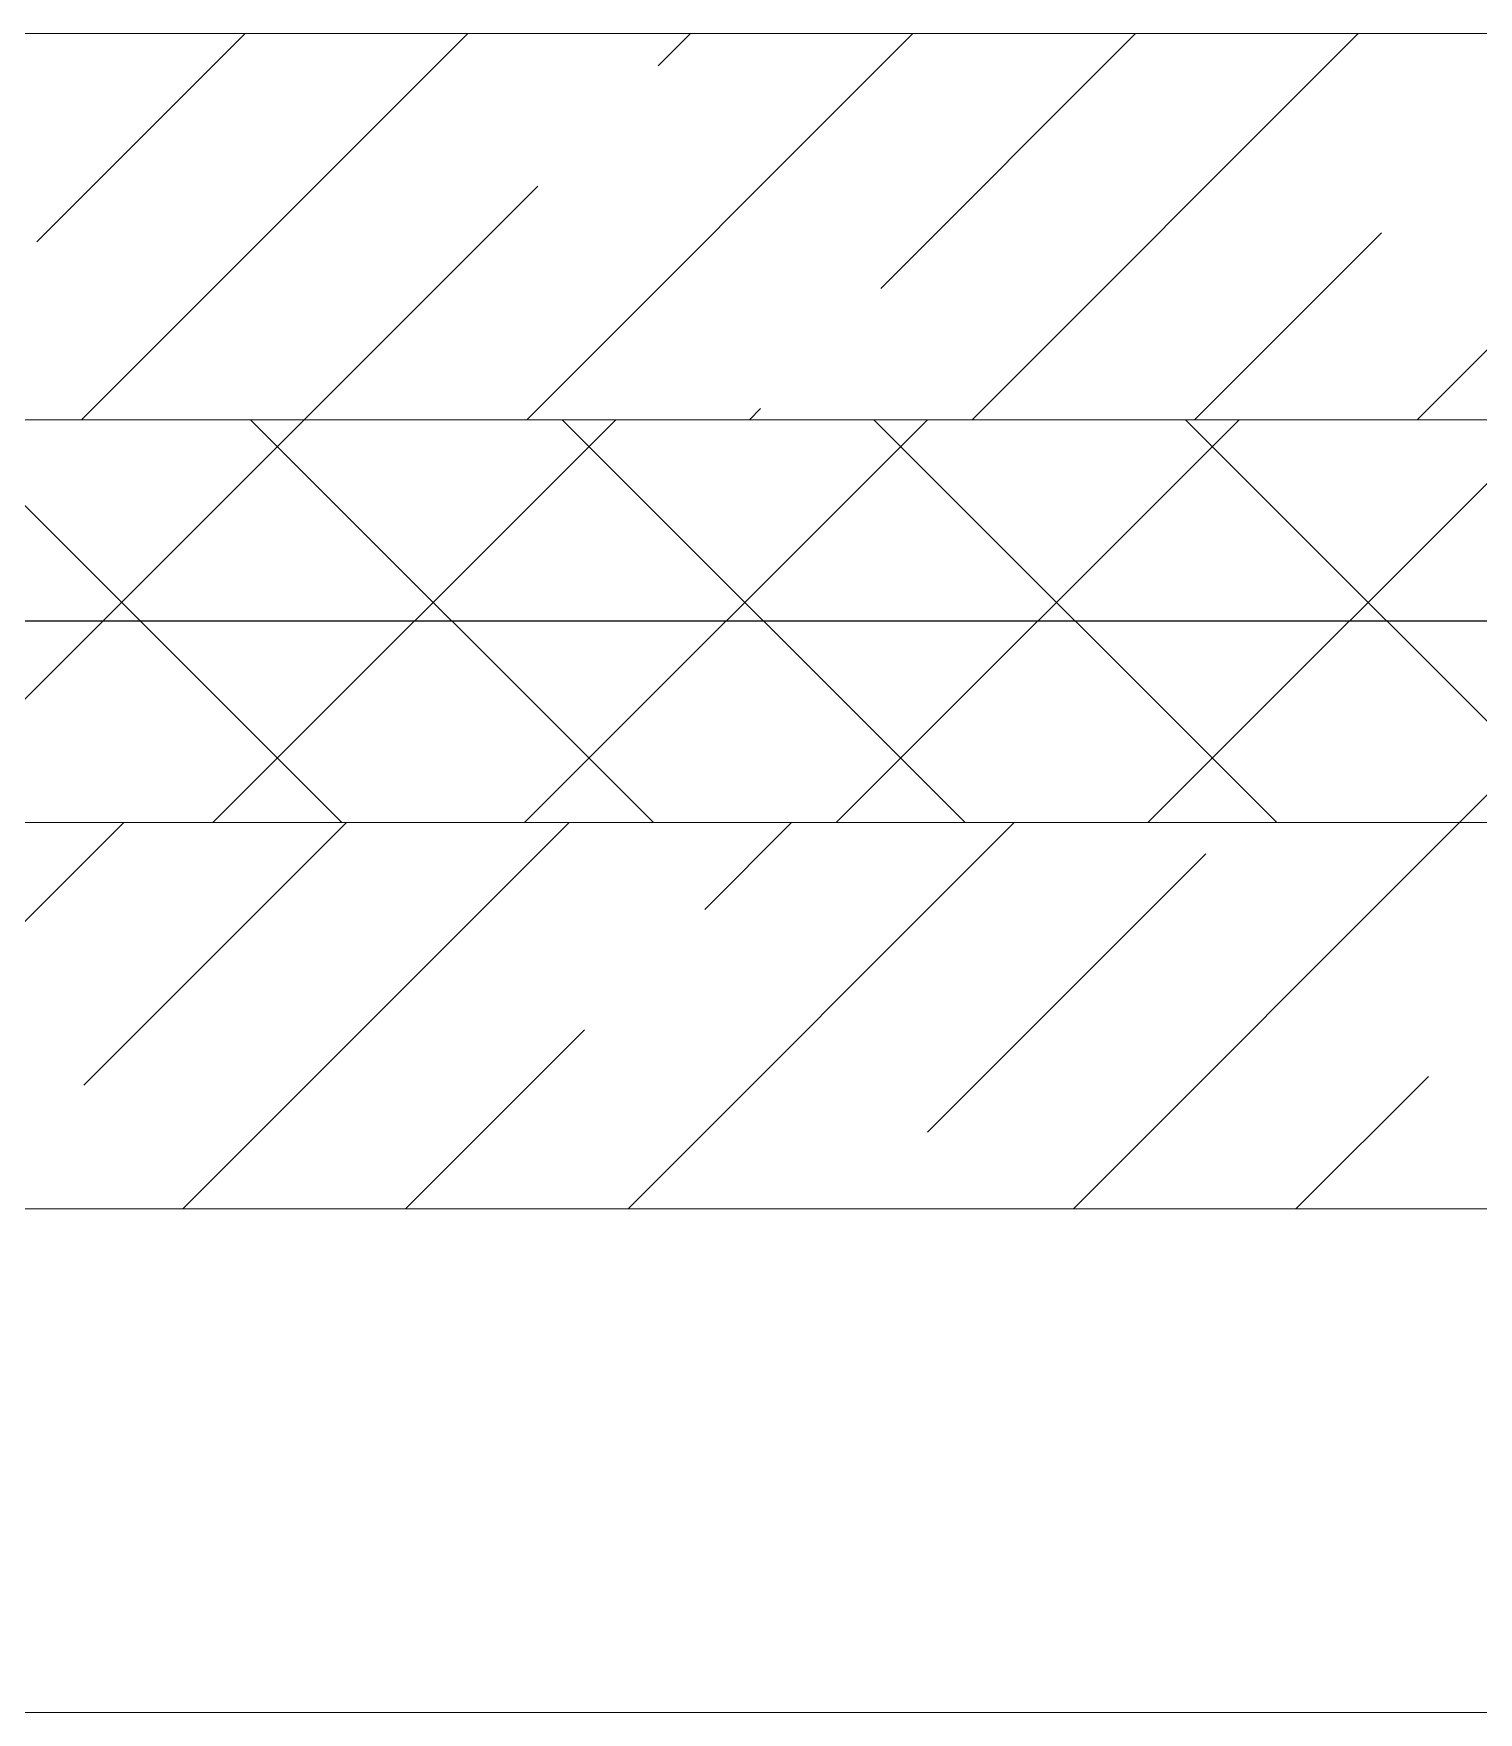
# Model space of a CAD drawing. Header units: inches. Extents: x -21163 to 11874, y -14995 to 6550.
# Drawn here: x -1700.3 to -1270.1, y -7989 to -7489 of the extents above; entities that cross this region are included whole.
import ezdxf

# ---------------------------------------------------------------- set-up
doc = ezdxf.new("R2010")
doc.units = ezdxf.units.IN
doc.header["$MEASUREMENT"] = 0
doc.linetypes.add('CONTI', pattern=[0])
doc.linetypes.add('GOST2.303 5', pattern=[24, 20, -1.5, 1, -1.5])
doc.layers.add('axis_dim', color=8, linetype='CONTI')
doc.layers.add('stair1', color=8, linetype='Continuous', lineweight=15)
doc.layers.add('Wall2', color=8, linetype='Continuous', lineweight=5)

msp = doc.modelspace()

# ---------------------------------------------------------------- linework, layer by layer
at = {"layer": 'axis_dim', "linetype": 'GOST2.303 5', "lineweight": 25, "ltscale": 100}
msp.add_lwpolyline([(244.61, -7664), (-18161.56, -7664)], dxfattribs=at)
at = {"layer": 'stair1', "ltscale": 75}
msp.add_lwpolyline([(-13825.59, -7839), (-13825.59, -7989), (2924.88, -7989), (2924.88, -7839)], dxfattribs=at)
at = {"layer": 'Wall2', "ltscale": 100}
for points in [[(-1025.57, -7489), (-5645.55, -7489)], [(-1699.3, -7550.99), (-1637.31, -7489)], [(-1686.02, -7604), (-1571.02, -7489)], [(-1553.44, -7604), (-1438.44, -7489)], [(-1514.35, -7498.61), (-1504.73, -7489)], [(-1448.05, -7564.91), (-1372.15, -7489)], [(-1420.86, -7604), (-1305.86, -7489)], [(-1288.28, -7604), (-1173.28, -7489)], [(-1619.73, -7604), (-1550.14, -7534.41)], [(-1354.57, -7604), (-1298.9, -7548.33)], [(-1025.57, -7604), (-5645.55, -7604)], [(-5645.55, -7604), (-1025.57, -7604)], [(-1739.73, -7724), (-1619.73, -7604)], [(-1608.48, -7724), (-1728.48, -7604)], [(-1646.92, -7724), (-1526.92, -7604)], [(-1515.68, -7724), (-1635.68, -7604)], [(-1554.12, -7724), (-1434.12, -7604)], [(-1422.87, -7724), (-1542.87, -7604)], [(-1487.15, -7604), (-1483.85, -7600.7)], [(-1461.31, -7724), (-1341.31, -7604)], [(-1330.06, -7724), (-1450.06, -7604)], [(-1368.5, -7724), (-1248.5, -7604)], [(-1237.25, -7724), (-1357.25, -7604)], [(-1275.69, -7724), (-1155.69, -7604)], [(-1025.57, -7724), (-5645.55, -7724)], [(-5645.55, -7724), (-1025.57, -7724)], [(-1788.44, -7839), (-1673.44, -7724)], [(-1685.38, -7802.23), (-1607.15, -7724)], [(-1655.86, -7839), (-1540.86, -7724)], [(-1523.28, -7839), (-1408.28, -7724)], [(-1500.42, -7749.86), (-1474.57, -7724)], [(-1390.69, -7839), (-1275.69, -7724)], [(-1434.13, -7816.15), (-1351.27, -7733.29)], [(-1589.57, -7839), (-1536.22, -7785.66)], [(-1324.4, -7839), (-1284.98, -7799.58)], [(-5645.55, -7839), (-1025.57, -7839)]]:
    msp.add_lwpolyline(points, dxfattribs=at)

doc.saveas('drawing.dxf')
